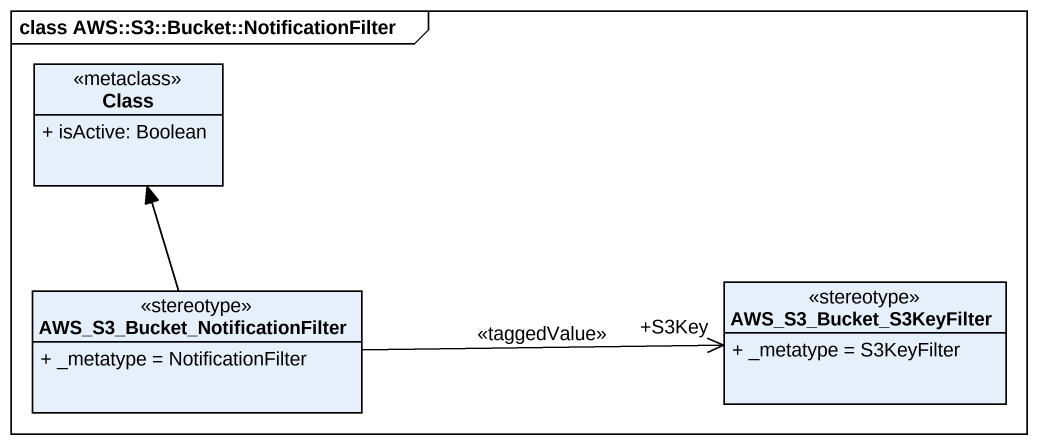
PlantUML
@startuml
mainframe class AWS::S3::Bucket::NotificationFilter
hide circle
hide empty members
skinparam classAttributeIconSize 0
class "Class" as Class_ <<metaclass>> {
  + isActive: Boolean
}
class "AWS_S3_Bucket_NotificationFilter" as AWS_S3_Bucket <<stereotype>> {
  + _metatype = NotificationFilter
}
class AWS_S3_Bucket_S3KeyFilter <<stereotype>> {
  + _metatype = S3KeyFilter
}
AWS_S3_Bucket -up-> Class_
AWS_S3_Bucket -right-> "+S3Key" AWS_S3_Bucket_S3KeyFilter : <<taggedValue>>
@enduml
